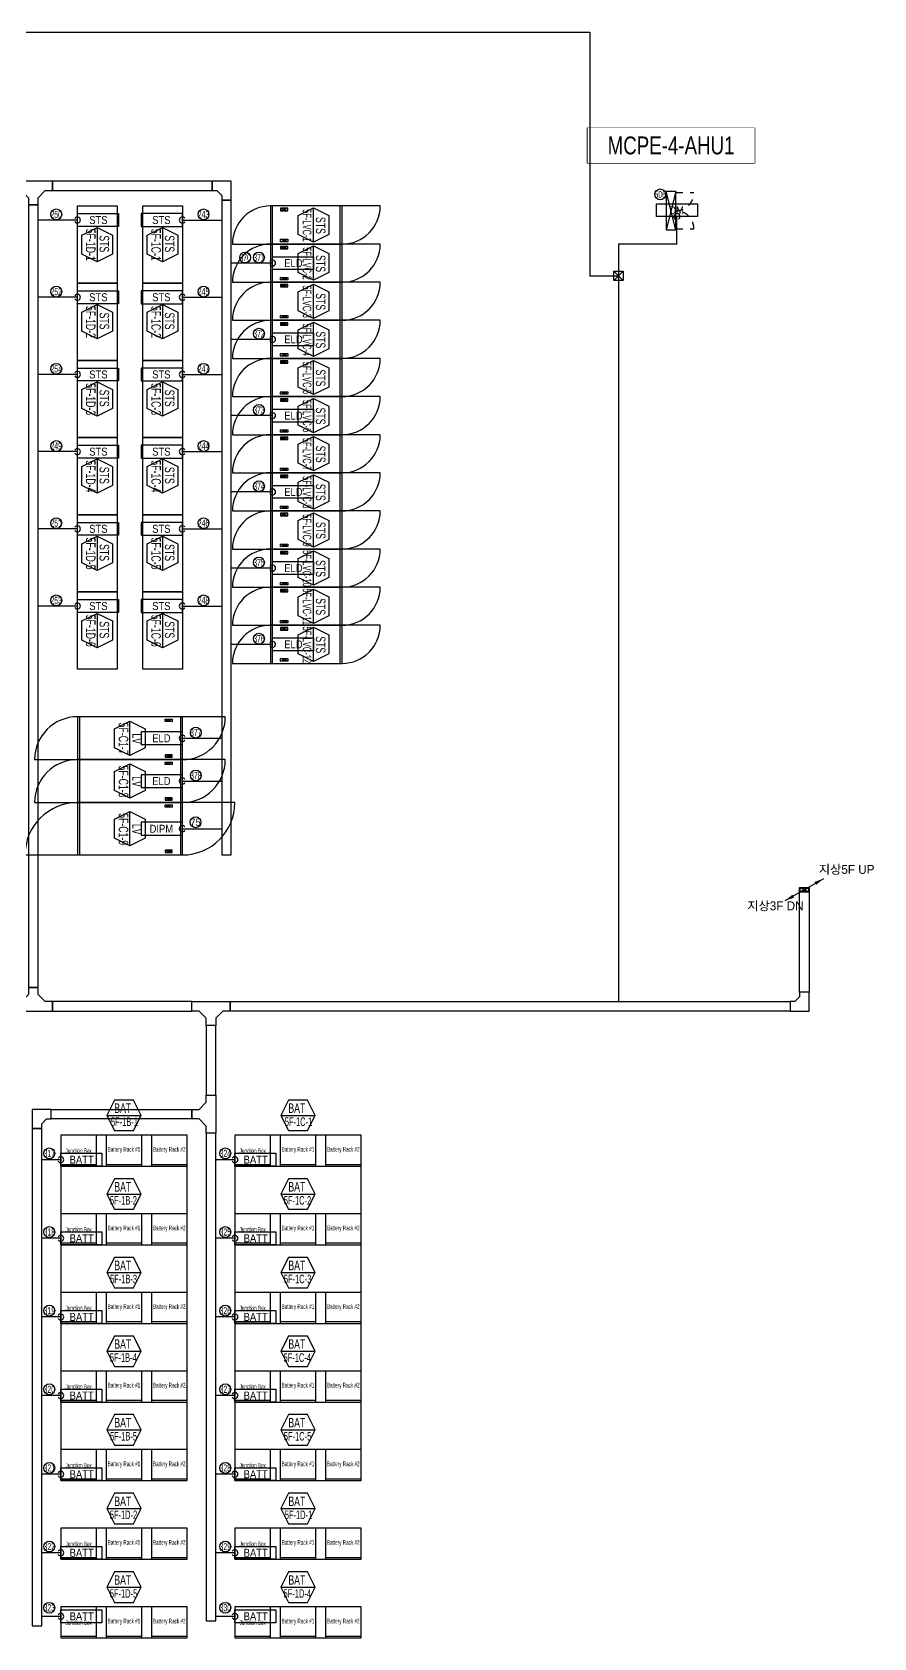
# Model space of a CAD drawing. Header units: millimetres. Extents: x 89450 to 753248, y -530175 to 1209785.
# Drawn here: x 157654 to 175308, y 468855 to 502553 of the extents above; entities that cross this region are included whole.
import ezdxf
from ezdxf.enums import TextEntityAlignment as Align

# ---------------------------------------------------------------- set-up
doc = ezdxf.new("R2010")
doc.units = ezdxf.units.MM
doc.header["$LTSCALE"] = 150
doc.linetypes.add('CONTINOUS', pattern=[0])
doc.linetypes.add('D1', pattern=[3, 1, -1, 1])
for name, color, linetype in [('------00 Switch Gear', 3, 'Continuous'), ('------00 Switch Gear_Number', 1, 'Continuous'), ('------01 Motor Control Panel or Center', 4, 'Continuous'), ('-----29 Indicator', 1, 'Continuous'), ('-----99 EPMS CABLE DUCT', 4, 'Continuous'), ('-----99 EPMS CONDUIT', 4, 'Continuous'), ('-----99 EPMS DEVICE', 3, 'Continuous')]:
    doc.layers.add(name, color=color, linetype=linetype)
doc.styles.add('ELEC', font='')
doc.styles.get('ELEC').set_extended_font_data('Dotum')

# ---------------------------------------------------------------- blocks, each defined once
blk = doc.blocks.new('MCP_EQUIPMENT-2')
at = {"color": 161}
for p, q in [((200, 400), (0, -400)), ((200, -400), (0, 400))]:
    blk.add_line(p, q, dxfattribs=at)
at = {"color": 161, "linetype": 'D1'}
for p, q in [((200, 380), (580, 380)), ((200, -380), (580, -380))]:
    blk.add_line(p, q, dxfattribs=at)
at = {"color": 161}
blk.add_lwpolyline([(200, 400), (0, 400), (0, -400), (200, -400)], close=True, dxfattribs=at)
at = {"color": 161, "linetype": 'D1'}
for centre, start, end in [((200, 380), 270, 0), ((200, -380), 0, 90)]:
    blk.add_arc(centre, 380, start, end, dxfattribs=at)
blk = doc.blocks.new('A$C2e8f9a8b')
at = {"color": 0}
blk.add_line((30, 750), (30, 0), dxfattribs=at)
blk.add_lwpolyline([(650, 0), (0, 0), (0, 750), (650, 750)], close=True, dxfattribs=at)
blk = doc.blocks.new('STS-R')
at = {"color": 161}
blk.add_lwpolyline([(886994, -128588), (888614, -128588), (888614, -129418), (886994, -129418), (886994, -128588)], dxfattribs=at)
blk = doc.blocks.new('800x1200')
at = {"layer": '------00 Switch Gear', "color": 161}
for p, q in [((-1460, 0), (-1460, 800)), ((-1290, 750), (-1140, 700)), ((-1140, 750), (-1290, 700)), ((800, 800), (-42, 800)), ((-40, 0), (-40, 800)), ((-2300, 0), (-1458, 0)), ((-1290, 50), (-1140, 100)), ((-1140, 50), (-1290, 100))]:
    blk.add_line(p, q, dxfattribs=at)
for points in [[(0, 0), (0, 800), (-1500, 800), (-1500, 0)], [(-1140, 750), (-1290, 750), (-1290, 700), (-1140, 700)], [(-1140, 50), (-1290, 50), (-1290, 100), (-1140, 100)]]:
    blk.add_lwpolyline(points, close=True, dxfattribs=at)
for centre, start, end in [((-1500, 0), 90, 180), ((0, 800), 270, 0)]:
    blk.add_arc(centre, 800, start, end, dxfattribs=at)
blk = doc.blocks.new('1100x2200')
at = {"layer": '------00 Switch Gear', "color": 161}
for p, q in [((-2160, 0), (-2160, 1100)), ((-1990, 1050), (-1840, 1000)), ((-1840, 1050), (-1990, 1000)), ((1100, 1100), (-42, 1100)), ((-40, 0), (-40, 1100)), ((-3300, 0), (-2158, 0)), ((-1990, 50), (-1840, 100)), ((-1840, 50), (-1990, 100))]:
    blk.add_line(p, q, dxfattribs=at)
at = {"layer": '------00 Switch Gear', "color": 161, "elevation": 0}
for points in [[(0, 0), (0, 1100), (-2200, 1100), (-2200, 0)], [(-1840, 1050), (-1990, 1050), (-1990, 1000), (-1840, 1000)], [(-1840, 50), (-1990, 50), (-1990, 100), (-1840, 100)]]:
    blk.add_lwpolyline(points, close=True, dxfattribs=at)
at = {"layer": '------00 Switch Gear', "color": 161}
for centre, start, end in [((-2200, 0), 90, 180), ((0, 1100), 270, 0)]:
    blk.add_arc(centre, 1100, start, end, dxfattribs=at)
blk = doc.blocks.new('900x2200')
at = {"layer": '------00 Switch Gear', "color": 161}
for p, q in [((-2160, 900), (-2160, 0)), ((-210, 850), (-360, 800)), ((-360, 850), (-210, 800)), ((900, 900), (-42, 900)), ((-40, 900), (-40, 0)), ((-3100, 0), (-2158, 0)), ((-210, 50), (-360, 100)), ((-360, 50), (-210, 100))]:
    blk.add_line(p, q, dxfattribs=at)
for points in [[(-2200, 900), (-2200, 0), (0, 0), (0, 900)], [(-360, 850), (-210, 850), (-210, 800), (-360, 800)], [(-360, 50), (-210, 50), (-210, 100), (-360, 100)]]:
    blk.add_lwpolyline(points, close=True, dxfattribs=at)
for centre, start, end in [((-2200, 0), 90, 180), ((0, 900), 270, 0)]:
    blk.add_arc(centre, 900, start, end, dxfattribs=at)
blk = doc.blocks.new('zw$32E')
for p, q in [((100, 0), (0, 0)), ((0, 0), (0, -400)), ((100, -75), (100, 0)), ((175, -150), (100, -75)), ((250, -150), (175, -150)), ((250, -250), (250, -150)), ((100, -325), (175, -250)), ((100, -400), (100, -325)), ((175, -250), (250, -250)), ((0, -400), (100, -400))]:
    blk.add_line(p, q)

msp = doc.modelspace()

# ---------------------------------------------------------------- linework, layer by layer
at = {"layer": '------00 Switch Gear', "color": 161, "elevation": 0}
for points in [[(160904, 472155), (160904, 479405), (158254, 479405), (158254, 472155), (160904, 472155)], [(164554, 472155), (164554, 479405), (161904, 479405), (161904, 472155), (164554, 472155)]]:
    msp.add_lwpolyline(points, dxfattribs=at)
for points in [[(158254, 479405), (158254, 478755), (160904, 478755), (160904, 479405)], [(161904, 479405), (161904, 478755), (164554, 478755), (164554, 479405)], [(158254, 477755), (158254, 477105), (160904, 477105), (160904, 477755)], [(161904, 477755), (161904, 477105), (164554, 477105), (164554, 477755)], [(158254, 476105), (158254, 475455), (160904, 475455), (160904, 476105)], [(161904, 476105), (161904, 475455), (164554, 475455), (164554, 476105)], [(158254, 474455), (158254, 473805), (160904, 473805), (160904, 474455)], [(161904, 474455), (161904, 473805), (164554, 473805), (164554, 474455)], [(158254, 472805), (158254, 472155), (160904, 472155), (160904, 472805)], [(161904, 472805), (161904, 472155), (164554, 472155), (164554, 472805)], [(158254, 471155), (158254, 470505), (160904, 470505), (160904, 471155)], [(161904, 471155), (161904, 470505), (164554, 470505), (164554, 471155)], [(158254, 469505), (158254, 468855), (160904, 468855), (160904, 469505)], [(161904, 469505), (161904, 468855), (164554, 468855), (164554, 469505)]]:
    msp.add_lwpolyline(points, close=True, dxfattribs=at)
at = {"layer": '------00 Switch Gear_Number', "elevation": 0}
for points in [[(163554, 498145), (163554, 498865), (163874, 498705), (163874, 498305), (163554, 498145), (163234, 498305), (163234, 498705), (163554, 498865)], [(163554, 497345), (163554, 498065), (163874, 497905), (163874, 497505), (163554, 497345), (163234, 497505), (163234, 497905), (163554, 498065)], [(163554, 496545), (163554, 497265), (163874, 497105), (163874, 496705), (163554, 496545), (163234, 496705), (163234, 497105), (163554, 497265)], [(163554, 495745), (163554, 496465), (163874, 496305), (163874, 495905), (163554, 495745), (163234, 495905), (163234, 496305), (163554, 496465)], [(163554, 494945), (163554, 495665), (163874, 495505), (163874, 495105), (163554, 494945), (163234, 495105), (163234, 495505), (163554, 495665)], [(163554, 494145), (163554, 494865), (163874, 494705), (163874, 494305), (163554, 494145), (163234, 494305), (163234, 494705), (163554, 494865)], [(163554, 493345), (163554, 494065), (163874, 493905), (163874, 493505), (163554, 493345), (163234, 493505), (163234, 493905), (163554, 494065)], [(163554, 492545), (163554, 493265), (163874, 493105), (163874, 492705), (163554, 492545), (163234, 492705), (163234, 493105), (163554, 493265)], [(163554, 491745), (163554, 492465), (163874, 492305), (163874, 491905), (163554, 491745), (163234, 491905), (163234, 492305), (163554, 492465)], [(163554, 490945), (163554, 491665), (163874, 491505), (163874, 491105), (163554, 490945), (163234, 491105), (163234, 491505), (163554, 491665)], [(163554, 490145), (163554, 490865), (163874, 490705), (163874, 490305), (163554, 490145), (163234, 490305), (163234, 490705), (163554, 490865)], [(163554, 489345), (163554, 490065), (163874, 489905), (163874, 489505), (163554, 489345), (163234, 489505), (163234, 489905), (163554, 490065)], [(159704, 487375), (159704, 488095), (160024, 487935), (160024, 487535), (159704, 487375), (159384, 487535), (159384, 487935), (159704, 488095)], [(159704, 486475), (159704, 487195), (160024, 487035), (160024, 486635), (159704, 486475), (159384, 486635), (159384, 487035), (159704, 487195)], [(159704, 485475), (159704, 486195), (160024, 486035), (160024, 485635), (159704, 485475), (159384, 485635), (159384, 486035), (159704, 486195)], [(159219, 479820), (159939, 479820), (159779, 480140), (159378, 480140), (159219, 479820), (159378, 479500), (159779, 479500), (159939, 479820)], [(162869, 479820), (163589, 479820), (163429, 480140), (163028, 480140), (162869, 479820), (163028, 479500), (163429, 479500), (163589, 479820)], [(159219, 478170), (159939, 478170), (159779, 478490), (159378, 478490), (159219, 478170), (159378, 477850), (159779, 477850), (159939, 478170)], [(162869, 478170), (163589, 478170), (163429, 478490), (163028, 478490), (162869, 478170), (163028, 477850), (163429, 477850), (163589, 478170)], [(159219, 476520), (159939, 476520), (159779, 476840), (159378, 476840), (159219, 476520), (159378, 476200), (159779, 476200), (159939, 476520)], [(162869, 476520), (163589, 476520), (163429, 476840), (163028, 476840), (162869, 476520), (163028, 476200), (163429, 476200), (163589, 476520)], [(159219, 474870), (159939, 474870), (159779, 475190), (159378, 475190), (159219, 474870), (159378, 474550), (159779, 474550), (159939, 474870)], [(162869, 474870), (163589, 474870), (163429, 475190), (163028, 475190), (162869, 474870), (163028, 474550), (163429, 474550), (163589, 474870)], [(159219, 473220), (159939, 473220), (159779, 473540), (159378, 473540), (159219, 473220), (159378, 472900), (159779, 472900), (159939, 473220)], [(162869, 473220), (163589, 473220), (163429, 473540), (163028, 473540), (162869, 473220), (163028, 472900), (163429, 472900), (163589, 473220)], [(159219, 471570), (159939, 471570), (159779, 471890), (159378, 471890), (159219, 471570), (159378, 471250), (159779, 471250), (159939, 471570)], [(162869, 471570), (163589, 471570), (163429, 471890), (163028, 471890), (162869, 471570), (163028, 471250), (163429, 471250), (163589, 471570)], [(159219, 469920), (159939, 469920), (159779, 470240), (159378, 470240), (159219, 469920), (159378, 469600), (159779, 469600), (159939, 469920)], [(162869, 469920), (163589, 469920), (163429, 470240), (163028, 470240), (162869, 469920), (163028, 469600), (163429, 469600), (163589, 469920)]]:
    msp.add_lwpolyline(points, dxfattribs=at)
at = {"layer": '------00 Switch Gear_Number', "color": 1, "elevation": 0}
for points in [[(159017, 498455), (159017, 497735), (158697, 497895), (158697, 498295), (159017, 498455), (159337, 498295), (159337, 497895), (159017, 497735)], [(160387, 498455), (160387, 497735), (160067, 497895), (160067, 498295), (160387, 498455), (160707, 498295), (160707, 497895), (160387, 497735)], [(159017, 496835), (159017, 496115), (158697, 496275), (158697, 496675), (159017, 496835), (159337, 496675), (159337, 496275), (159017, 496115)], [(160387, 496835), (160387, 496115), (160067, 496275), (160067, 496675), (160387, 496835), (160707, 496675), (160707, 496275), (160387, 496115)], [(159017, 495215), (159017, 494495), (158697, 494655), (158697, 495055), (159017, 495215), (159337, 495055), (159337, 494655), (159017, 494495)], [(160387, 495215), (160387, 494495), (160067, 494655), (160067, 495055), (160387, 495215), (160707, 495055), (160707, 494655), (160387, 494495)], [(159017, 493595), (159017, 492875), (158697, 493035), (158697, 493435), (159017, 493595), (159337, 493435), (159337, 493035), (159017, 492875)], [(160387, 493595), (160387, 492875), (160067, 493035), (160067, 493435), (160387, 493595), (160707, 493435), (160707, 493035), (160387, 492875)], [(159017, 491975), (159017, 491255), (158697, 491415), (158697, 491815), (159017, 491975), (159337, 491815), (159337, 491415), (159017, 491255)], [(160387, 491975), (160387, 491255), (160067, 491415), (160067, 491815), (160387, 491975), (160707, 491815), (160707, 491415), (160387, 491255)], [(159017, 490355), (159017, 489635), (158697, 489795), (158697, 490195), (159017, 490355), (159337, 490195), (159337, 489795), (159017, 489635)], [(160387, 490355), (160387, 489635), (160067, 489795), (160067, 490195), (160387, 490355), (160707, 490195), (160707, 489795), (160387, 489635)]]:
    msp.add_lwpolyline(points, dxfattribs=at)
at = {"layer": '------01 Motor Control Panel or Center', "linetype": 'CONTINOUS'}
msp.add_lwpolyline([(172805, 500545), (172805, 499805), (169302, 499805), (169302, 500545)], close=True, dxfattribs=at)
at = {"layer": '-----29 Indicator'}
for centre in [(170826, 499147), (158159, 498727, 0), (161248, 498727, 0), (162121, 497823, 0), (162411, 497823, 0), (158159, 497107, 0), (161248, 497107, 0), (162411, 496223, 0), (158159, 495487, 0), (161248, 495487, 0), (162411, 494623, 0), (158159, 493867, 0), (161248, 493867, 0), (162411, 493023, 0), (158159, 492247, 0), (161248, 492247, 0), (162411, 491423, 0), (158159, 490627, 0), (161248, 490627, 0), (162411, 489823, 0), (161086, 487853, 0), (161086, 486953, 0), (161081, 485971, 0), (158014, 479022, 0), (161705, 479022, 0), (158014, 477372, 0), (161705, 477372, 0), (158014, 475722, 0), (161705, 475722, 0), (158014, 474072, 0), (161705, 474072, 0), (158014, 472422, 0), (161705, 472422, 0), (158014, 470772, 0), (161705, 470772, 0), (158014, 469487, 0), (161705, 469487, 0)]:
    msp.add_circle(centre, 114, dxfattribs=at)
at = {"layer": '-----99 EPMS CABLE DUCT'}
for p, q in [((144653, 502553), (169349, 502553)), ((169349, 497439), (169953, 497439)), ((173759, 484595), (173939, 484515)), ((173759, 484515), (173939, 484595)), ((173849, 484555), (174255, 484789)), ((173849, 484555), (173443, 484321))]:
    msp.add_line(p, q, dxfattribs=at)
at = {"layer": '-----99 EPMS CABLE DUCT', "elevation": 0}
for points in [[(161429, 499427), (158079, 499427), (158079, 499227), (161429, 499227)], [(157779, 498927), (157579, 498927), (157579, 482507), (157779, 482507)], [(161829, 499027), (161629, 499027), (161629, 485285), (161829, 485285)], [(173749, 484605), (173949, 484605), (173949, 482407), (173749, 482407)], [(173749, 484605), (173949, 484605), (173949, 484505), (173749, 484505)], [(173759, 484595), (173939, 484595), (173939, 484515), (173759, 484515)], [(161004, 482207), (158079, 482207), (158079, 482007), (161004, 482007)], [(161804, 482207), (173549, 482207), (173549, 482007), (161804, 482007)], [(161504, 481707), (161304, 481707), (161304, 480246), (161504, 480246)], [(158054, 479946), (161004, 479946), (161004, 479746), (158054, 479746)], [(157854, 479546), (157654, 479546), (157654, 469110), (157854, 469110)], [(161504, 479446), (161304, 479446), (161304, 469210), (161504, 469210)]]:
    msp.add_lwpolyline(points, close=True, dxfattribs=at)
for points in [[(161629, 499027), (161829, 499027), (161829, 499427), (161429, 499427), (161429, 499227), (161529, 499227), (161629, 499127), (161629, 499027)], [(173549, 482207), (173549, 482007), (173949, 482007), (173949, 482407), (173749, 482407), (173749, 482307), (173649, 482207), (173549, 482207)], [(158054, 479746), (158054, 479946), (157654, 479946), (157654, 479546), (157854, 479546), (157854, 479646), (157954, 479746), (158054, 479746)]]:
    msp.add_lwpolyline(points, dxfattribs=at)
for points in [[(174255, 484789, 0, 70, 0), (174079, 484688, 40, 40, 0)], [(173443, 484321, 0, 70, 0), (173619, 484422, 40, 40, 0)]]:
    msp.add_lwpolyline(points, format="xyseb", dxfattribs=at)
at = {"layer": '-----99 EPMS CABLE DUCT'}
msp.add_circle((173849, 484555), 10, dxfattribs=at)
at = {"layer": '-----99 EPMS CONDUIT'}
for p, q in [((158604, 498609), (157779, 498609)), ((160804, 498609), (161629, 498609)), ((171177, 498104), (171177, 498680)), ((171177, 498104), (169953, 498104)), ((169953, 498104), (169953, 482207)), ((162694, 497705), (161829, 497705)), ((170053, 497539), (169853, 497339)), ((169853, 497539), (170053, 497339)), ((158604, 496989), (157779, 496989)), ((160804, 496989), (161629, 496989)), ((162694, 496105), (161829, 496105)), ((158604, 495369), (157779, 495369)), ((160804, 495369), (161629, 495369)), ((162694, 494505), (161829, 494505)), ((158604, 493749), (157779, 493749)), ((160804, 493749), (161629, 493749)), ((162694, 492905), (161829, 492905)), ((158604, 492129), (157779, 492129)), ((160804, 492129), (161629, 492129)), ((162694, 491305), (161829, 491305)), ((158604, 490509), (157779, 490509)), ((160804, 490509), (161629, 490509)), ((162694, 489705), (161829, 489705)), ((160804, 487735, 0), (161629, 487735, 0)), ((160804, 486835, 0), (161629, 486835, 0)), ((160804, 485835, 0), (161628, 485835, 0)), ((158254, 478890, 0), (157854, 478890, 0)), ((161904, 478890, 0), (161504, 478890, 0)), ((158254, 477240, 0), (157854, 477240, 0)), ((161904, 477240, 0), (161504, 477240, 0)), ((158254, 475590, 0), (157854, 475590, 0)), ((161904, 475590, 0), (161504, 475590, 0)), ((158254, 473940, 0), (157854, 473940, 0)), ((161904, 473940, 0), (161504, 473940, 0)), ((158254, 472290, 0), (157854, 472290, 0)), ((161904, 472290, 0), (161504, 472290, 0)), ((158254, 470640, 0), (157854, 470640, 0)), ((161904, 470640, 0), (161504, 470640, 0)), ((158254, 469307, 0), (157854, 469307, 0)), ((161904, 469307, 0), (161504, 469307, 0))]:
    msp.add_line(p, q, dxfattribs=at)
msp.add_lwpolyline([(169853, 497539), (170053, 497539), (170053, 497339), (169853, 497339)], close=True, dxfattribs=at)
for centre, start, end in [((171177, 498680), 300, 240), ((158604, 498609), 210, 150), ((160804, 498609), 30, 330), ((162694, 497705), 210, 150), ((158604, 496989), 210, 150), ((160804, 496989), 30, 330), ((162694, 496105), 210, 150), ((158604, 495369), 210, 150), ((160804, 495369), 30, 330), ((162694, 494505), 210, 150), ((158604, 493749), 210, 150), ((160804, 493749), 30, 330), ((162694, 492905), 210, 150), ((158604, 492129), 210, 150), ((160804, 492129), 30, 330), ((162694, 491305), 210, 150), ((158604, 490509), 210, 150), ((160804, 490509), 30, 330), ((162694, 489705), 210, 150), ((160804, 487735, 0), 30, 330), ((160804, 486835, 0), 30, 330), ((160804, 485835, 0), 30, 330), ((158254, 478890, 0), 210, 150), ((161904, 478890, 0), 210, 150), ((158254, 477240, 0), 210, 150), ((161904, 477240, 0), 210, 150), ((158254, 475590, 0), 210, 150), ((161904, 475590, 0), 210, 150), ((158254, 473940, 0), 210, 150), ((161904, 473940, 0), 210, 150), ((158254, 472290, 0), 210, 150), ((161904, 472290, 0), 210, 150), ((158254, 470640, 0), 210, 150), ((161904, 470640, 0), 210, 150), ((158254, 469307, 0), 210, 150), ((161904, 469307, 0), 210, 150)]:
    msp.add_arc(centre, 63.8, start, end, dxfattribs=at)
at = {"layer": '-----99 EPMS DEVICE', "elevation": 0}
for points in [[(158604, 498743), (159464, 498743), (159464, 498474), (158604, 498474)], [(160804, 498743), (159943, 498743), (159943, 498474), (160804, 498474)], [(158604, 497123), (159464, 497123), (159464, 496854), (158604, 496854)], [(160804, 497123), (159943, 497123), (159943, 496854), (160804, 496854)], [(158604, 495503), (159464, 495503), (159464, 495234), (158604, 495234)], [(160804, 495503), (159943, 495503), (159943, 495234), (160804, 495234)], [(158604, 493883), (159464, 493883), (159464, 493614), (158604, 493614)], [(160804, 493883), (159943, 493883), (159943, 493614), (160804, 493614)], [(158604, 492263), (159464, 492263), (159464, 491994), (158604, 491994)], [(160804, 492263), (159943, 492263), (159943, 491994), (160804, 491994)], [(158604, 490643), (159464, 490643), (159464, 490374), (158604, 490374)], [(160804, 490643), (159943, 490643), (159943, 490374), (160804, 490374)], [(160804, 485970), (159943, 485970), (159943, 485700), (160804, 485700)], [(158254, 479025), (159114, 479025), (159114, 478755), (158254, 478755)], [(161904, 479025), (162764, 479025), (162764, 478755), (161904, 478755)], [(158254, 477375), (159114, 477375), (159114, 477105), (158254, 477105)], [(161904, 477375), (162764, 477375), (162764, 477105), (161904, 477105)], [(158254, 475725), (159114, 475725), (159114, 475455), (158254, 475455)], [(161904, 475725), (162764, 475725), (162764, 475455), (161904, 475455)], [(158254, 474075), (159114, 474075), (159114, 473805), (158254, 473805)], [(161904, 474075), (162764, 474075), (162764, 473805), (161904, 473805)], [(158254, 472425), (159114, 472425), (159114, 472155), (158254, 472155)], [(161904, 472425), (162764, 472425), (162764, 472155), (161904, 472155)], [(158254, 470775), (159114, 470775), (159114, 470505), (158254, 470505)], [(161904, 470775), (162764, 470775), (162764, 470505), (161904, 470505)], [(158254, 469442), (159114, 469442), (159114, 469172), (158254, 469172)], [(161904, 469442), (162764, 469442), (162764, 469172), (161904, 469172)]]:
    msp.add_lwpolyline(points, close=True, dxfattribs=at)
at = {"layer": '-----99 EPMS DEVICE', "color": 2}
msp.add_lwpolyline([(171607, 498680), (170747, 498680), (170747, 498950), (171607, 498950)], close=True, dxfattribs=at)
at = {"layer": '-----99 EPMS DEVICE', "color": 2, "elevation": 0}
for points in [[(162694, 497840), (163554, 497840), (163554, 497570), (162694, 497570)], [(162694, 496240), (163554, 496240), (163554, 495970), (162694, 495970)], [(162694, 494640), (163554, 494640), (163554, 494370), (162694, 494370)], [(162694, 493040), (163554, 493040), (163554, 492770), (162694, 492770)], [(162694, 491440), (163554, 491440), (163554, 491170), (162694, 491170)], [(162694, 489840), (163554, 489840), (163554, 489570), (162694, 489570)], [(160804, 487870), (159943, 487870), (159943, 487600), (160804, 487600)], [(160804, 486970), (159943, 486970), (159943, 486700), (160804, 486700)]]:
    msp.add_lwpolyline(points, close=True, dxfattribs=at)

# ---------------------------------------------------------------- block references
at = {"layer": '------00 Switch Gear', "color": 161}
for name, p, rotation in [('STS-R', (30016, -389709), 90.00000000000001), ('STS-R', (31386, -389709), 90.00000000000001), ('STS-R', (30016, -391329), 90.00000000000001), ('STS-R', (31386, -391329), 90.00000000000001), ('STS-R', (30016, -392949), 90.00000000000001), ('STS-R', (31386, -392949), 90.00000000000001), ('STS-R', (30016, -394569), 90.00000000000001), ('STS-R', (31386, -394569), 90.00000000000001), ('STS-R', (30016, -396189), 90.00000000000001), ('STS-R', (31386, -396189), 90.00000000000001), ('STS-R', (30016, -397809), 90.00000000000001), ('STS-R', (31386, -397809), 90.00000000000001), ('1100x2200', (158604, 486385, 0), 180)]:
    msp.add_blockref(name, p, dxfattribs=dict(at, rotation=rotation))
for name, p in [('800x1200', (164154, 498105)), ('800x1200', (164154, 497305)), ('800x1200', (164154, 496505)), ('800x1200', (164154, 495705)), ('800x1200', (164154, 494905)), ('800x1200', (164154, 494105)), ('800x1200', (164154, 493305)), ('800x1200', (164154, 492505)), ('800x1200', (164154, 491705)), ('800x1200', (164154, 490905)), ('800x1200', (164154, 490105)), ('800x1200', (164154, 489305)), ('900x2200', (160804, 487285, 0)), ('900x2200', (160804, 486385, 0))]:
    msp.add_blockref(name, p, dxfattribs=at)
at = {"layer": '------00 Switch Gear', "color": 161, "xscale": -1, "rotation": 270}
for p in [(158254, 478755, 0), (159204, 478755, 0), (160154, 478755, 0), (161904, 478755, 0), (162854, 478755, 0), (163804, 478755, 0), (158254, 477105, 0), (159204, 477105, 0), (160154, 477105, 0), (161904, 477105, 0), (162854, 477105, 0), (163804, 477105, 0), (158254, 475455, 0), (159204, 475455, 0), (160154, 475455, 0), (161904, 475455, 0), (162854, 475455, 0), (163804, 475455, 0), (158254, 473805, 0), (159204, 473805, 0), (160154, 473805, 0), (161904, 473805, 0), (162854, 473805, 0), (163804, 473805, 0), (158254, 472155), (159204, 472155), (160154, 472155), (161904, 472155), (162854, 472155), (163804, 472155), (158254, 470505), (159204, 470505), (160154, 470505), (161904, 470505), (162854, 470505), (163804, 470505), (158254, 468855), (159204, 468855), (160154, 468855), (161904, 468855), (162854, 468855), (163804, 468855)]:
    msp.add_blockref('A$C2e8f9a8b', p, dxfattribs=at)
at = {"layer": '------01 Motor Control Panel or Center'}
msp.add_blockref('MCP_EQUIPMENT-2', (170954, 498805), dxfattribs=at)
at = {"layer": '-----99 EPMS CABLE DUCT', "zscale": 2}
for p, xscale, yscale, rotation in [((158079, 499427), 2, 2, 269.9999999999999), ((157279, 482007), 2, 2, 89.99999999999993), ((161004, 482207), -1.999999999999999, 1.999999999999999, 89.99999999999993), ((161504, 480246), -1.999999999999999, 1.999999999999999, 359.9999999999258)]:
    msp.add_blockref('zw$32E', p, dxfattribs=dict(at, xscale=xscale, yscale=yscale, rotation=rotation))

# ---------------------------------------------------------------- texts
at = {"layer": '------00 Switch Gear', "color": 161, "style": 'ELEC', "width": 0.6}
for s, p in [('Junction Box', (158629, 479077, 0)), ('Battery Rack #1', (159579, 479108, 0)), ('Battery Rack #2', (160529, 479108, 0)), ('Junction Box', (162279, 479077, 0)), ('Battery Rack #1', (163229, 479108, 0)), ('Battery Rack #2', (164179, 479108, 0)), ('Battery Rack #1', (159579, 477458, 0)), ('Battery Rack #2', (160529, 477458, 0)), ('Battery Rack #1', (163229, 477458, 0)), ('Battery Rack #2', (164179, 477458, 0)), ('Junction Box', (158629, 477427, 0)), ('Junction Box', (162279, 477427, 0)), ('Junction Box', (158629, 475777, 0)), ('Battery Rack #1', (159579, 475808, 0)), ('Battery Rack #2', (160529, 475808, 0)), ('Junction Box', (162279, 475777, 0)), ('Battery Rack #1', (163229, 475808, 0)), ('Battery Rack #2', (164179, 475808, 0)), ('Junction Box', (158629, 474127, 0)), ('Battery Rack #1', (159579, 474158, 0)), ('Battery Rack #2', (160529, 474158, 0)), ('Junction Box', (162279, 474127, 0)), ('Battery Rack #1', (163229, 474158, 0)), ('Battery Rack #2', (164179, 474158, 0)), ('Junction Box', (158629, 472477)), ('Battery Rack #1', (159579, 472508)), ('Battery Rack #2', (160529, 472508)), ('Junction Box', (162279, 472477)), ('Battery Rack #1', (163229, 472508)), ('Battery Rack #2', (164179, 472508)), ('Junction Box', (158629, 470827)), ('Battery Rack #1', (159579, 470858)), ('Battery Rack #2', (160529, 470858)), ('Junction Box', (162279, 470827)), ('Battery Rack #1', (163229, 470858)), ('Battery Rack #2', (164179, 470858)), ('Junction Box', (158629, 469177)), ('Battery Rack #1', (159579, 469208)), ('Battery Rack #2', (160529, 469208)), ('Junction Box', (162279, 469177)), ('Battery Rack #1', (163229, 469208)), ('Battery Rack #2', (164179, 469208))]:
    msp.add_text(s, height=100, dxfattribs=at).set_placement(p, align=Align.MIDDLE_CENTER)
at = {"layer": '------00 Switch Gear_Number', "color": 0, "style": 'ELEC'}
for s, height, width, p in [('5F-LVC-1', 180, 0.6, (163420, 498496)), ('5F-1D-1', 200, 0.7, (158883, 498090)), ('5F-1C-1', 200, 0.7, (160253, 498090)), ('STS', 200, 0.7, (163705, 498496)), ('STS', 200, 0.7, (159168, 498111)), ('STS', 200, 0.7, (160538, 498111)), ('5F-LVC-2', 180, 0.6, (163420, 497696)), ('STS', 200, 0.7, (163705, 497696)), ('5F-LVC-3', 180, 0.6, (163420, 496896)), ('STS', 200, 0.7, (163705, 496896)), ('5F-1D-2', 200, 0.7, (158883, 496470)), ('5F-1C-2', 200, 0.7, (160253, 496470)), ('STS', 200, 0.7, (159168, 496491)), ('STS', 200, 0.7, (160538, 496491)), ('5F-LVC-4', 180, 0.6, (163420, 496096)), ('STS', 200, 0.7, (163705, 496096)), ('5F-LVC-5', 180, 0.6, (163420, 495296)), ('STS', 200, 0.7, (163705, 495296)), ('5F-1D-3', 200, 0.7, (158883, 494850)), ('STS', 200, 0.7, (159168, 494871)), ('5F-1C-3', 200, 0.7, (160253, 494850)), ('STS', 200, 0.7, (160538, 494871)), ('5F-LVC-6', 180, 0.6, (163420, 494496)), ('STS', 200, 0.7, (163705, 494496)), ('5F-LVC-7', 180, 0.6, (163420, 493696)), ('STS', 200, 0.7, (163705, 493696)), ('5F-1D-4', 200, 0.7, (158883, 493230)), ('STS', 200, 0.7, (159168, 493251)), ('5F-1C-4', 200, 0.7, (160253, 493230)), ('STS', 200, 0.7, (160538, 493251)), ('5F-LVC-8', 180, 0.6, (163420, 492896)), ('STS', 200, 0.7, (163705, 492896)), ('5F-LVC-9', 180, 0.6, (163420, 492096)), ('STS', 200, 0.7, (163705, 492096)), ('5F-1D-5', 200, 0.7, (158883, 491610)), ('STS', 200, 0.7, (159168, 491631)), ('5F-1C-5', 200, 0.7, (160253, 491610)), ('STS', 200, 0.7, (160538, 491631)), ('5F-LVC-10', 180, 0.6, (163420, 491296)), ('STS', 200, 0.7, (163705, 491296)), ('5F-LVC-11', 180, 0.6, (163420, 490496)), ('STS', 200, 0.7, (163705, 490496)), ('5F-1D-6', 200, 0.7, (158883, 489990)), ('5F-1C-6', 200, 0.7, (160253, 489990)), ('STS', 200, 0.7, (159168, 490011)), ('STS', 200, 0.7, (160538, 490011)), ('5F-LVC-12', 180, 0.6, (163420, 489696)), ('STS', 200, 0.7, (163705, 489696)), ('5F-C1-7', 200, 0.7, (159570, 487726, 0)), ('LV', 200, 0.7, (159855, 487726, 0)), ('5F-C1-8', 200, 0.7, (159570, 486826, 0)), ('LV', 200, 0.7, (159855, 486826, 0)), ('5F-C1-9', 200, 0.7, (159570, 485826, 0)), ('LV', 200, 0.7, (159855, 485826, 0))]:
    msp.add_text(s, height=height, rotation=270, dxfattribs=dict(at, width=width)).set_placement(p, align=Align.MIDDLE_CENTER)
for s, height, width, p in [('BAT', 200, 0.7, (159555, 479971, 0)), ('BAT', 200, 0.7, (163205, 479971, 0)), ('5F-1B-1', 180, 0.6, (159590, 479687, 0)), ('5F-1C-1', 180, 0.6, (163240, 479687, 0)), ('BAT', 200, 0.7, (159555, 478321, 0)), ('BAT', 200, 0.7, (163205, 478321, 0)), ('5F-1B-2', 180, 0.6, (159569, 478037, 0)), ('5F-1C-2', 180, 0.6, (163219, 478037, 0)), ('BAT', 200, 0.7, (159555, 476671, 0)), ('BAT', 200, 0.7, (163205, 476671, 0)), ('5F-1B-3', 180, 0.6, (159571, 476387, 0)), ('5F-1C-3', 180, 0.6, (163221, 476387, 0)), ('5F-1B-4', 180, 0.6, (159565, 474737, 0)), ('BAT', 200, 0.7, (159555, 475021, 0)), ('5F-1C-4', 180, 0.6, (163215, 474737, 0)), ('BAT', 200, 0.7, (163205, 475021, 0)), ('BAT', 200, 0.7, (159555, 473371)), ('BAT', 200, 0.7, (163205, 473371)), ('5F-1B-5', 180, 0.6, (159570, 473087)), ('5F-1C-5', 180, 0.6, (163220, 473087)), ('BAT', 200, 0.7, (159555, 471721)), ('BAT', 200, 0.7, (163205, 471721)), ('5F-1D-2', 180, 0.6, (159569, 471437)), ('5F-1D-1', 180, 0.6, (163240, 471437)), ('BAT', 200, 0.7, (159555, 470071)), ('BAT', 200, 0.7, (163205, 470071)), ('5F-1D-5', 180, 0.6, (159570, 469787)), ('5F-1D-4', 180, 0.6, (163215, 469787))]:
    msp.add_text(s, height=height, dxfattribs=dict(at, width=width)).set_placement(p, align=Align.MIDDLE_CENTER)
at = {"layer": '-----29 Indicator', "style": 'ELEC', "width": 0.6}
for s, p in [('506', (170826, 499147)), ('243', (161248, 498727, 0)), ('370', (162121, 497823, 0)), ('371', (162411, 497823, 0)), ('245', (161248, 497107, 0)), ('372', (162411, 496223, 0)), ('247', (161248, 495487, 0)), ('373', (162411, 494623, 0)), ('244', (161248, 493867, 0)), ('374', (162411, 493023, 0)), ('246', (161248, 492247, 0)), ('375', (162411, 491423, 0)), ('248', (161248, 490627, 0)), ('376', (162411, 489823, 0)), ('377', (161086, 487853, 0)), ('378', (161086, 486953, 0)), ('317', (158014, 479022, 0)), ('324', (161705, 479022, 0)), ('318', (158014, 477372, 0)), ('325', (161705, 477372, 0)), ('319', (158014, 475722, 0)), ('326', (161705, 475722, 0)), ('320', (158014, 474072, 0)), ('327', (161705, 474072, 0)), ('321', (158014, 472422, 0)), ('328', (161705, 472422, 0)), ('322', (158014, 470772, 0)), ('329', (161705, 470772, 0)), ('323', (158014, 469487, 0)), ('330', (161705, 469487, 0))]:
    msp.add_text(s, height=150, dxfattribs=at).set_placement(p, align=Align.MIDDLE_CENTER)
for s, p in [('250', (158159, 498727, 0)), ('252', (158159, 497107, 0)), ('254', (158159, 495487, 0)), ('249', (158159, 493867, 0)), ('251', (158159, 492247, 0)), ('253', (158159, 490627, 0))]:
    msp.add_text(s, height=150, rotation=360, dxfattribs=at).set_placement(p, align=Align.MIDDLE_CENTER)
at = {"layer": '-----29 Indicator', "style": 'ELEC'}
msp.add_text('75', height=150, rotation=360, dxfattribs=at).set_placement((161081, 485971, 0), align=Align.MIDDLE_CENTER)
at = {"layer": '-----99 EPMS CABLE DUCT', "style": 'ELEC'}
for s, p in [('지상5F UP', (174154, 484889, 0)), ('지상3F DN', (172653, 484124, 0))]:
    msp.add_text(s, height=187.7, dxfattribs=at).set_placement(p)
at = {"layer": '-----99 EPMS DEVICE', "color": 2, "style": 'ELEC', "width": 0.9}
for s, p in [('DM', (171168, 498815)), ('ELD', (163133, 497705)), ('ELD', (163133, 496105)), ('ELD', (163133, 494505)), ('ELD', (163133, 492905)), ('ELD', (163133, 491305)), ('ELD', (163133, 489705)), ('ELD', (160364, 487735, 0)), ('ELD', (160364, 486835, 0))]:
    msp.add_text(s, height=168, dxfattribs=at).set_placement(p, align=Align.MIDDLE)
at = {"layer": '-----99 EPMS DEVICE', "style": 'ELEC', "width": 0.9}
for s, p in [('STS', (159043, 498609)), ('STS', (159043, 496989)), ('STS', (159043, 495369)), ('STS', (159043, 493749)), ('STS', (159043, 492129)), ('STS', (159043, 490509)), ('DIPM', (160364, 485835, 0))]:
    msp.add_text(s, height=168, rotation=360, dxfattribs=at).set_placement(p, align=Align.MIDDLE)
for s, p in [('STS', (160364, 498609)), ('STS', (160364, 496989)), ('STS', (160364, 495369)), ('STS', (160364, 493749)), ('STS', (160364, 492129)), ('STS', (160364, 490509)), ('BATT', (158693, 478890, 0)), ('BATT', (162343, 478890, 0)), ('BATT', (158693, 477240, 0)), ('BATT', (162343, 477240, 0)), ('BATT', (158693, 475590, 0)), ('BATT', (162343, 475590, 0)), ('BATT', (158693, 473940, 0)), ('BATT', (162343, 473940, 0)), ('BATT', (158693, 472290, 0)), ('BATT', (162343, 472290, 0)), ('BATT', (158693, 470640, 0)), ('BATT', (162343, 470640, 0)), ('BATT', (158693, 469307, 0)), ('BATT', (162343, 469307, 0))]:
    msp.add_text(s, height=168, dxfattribs=at).set_placement(p, align=Align.MIDDLE)

# ---------------------------------------------------------------- next in the draw order: wipeouts: each hides what was drawn before it
at = {"color": 1}
msp.add_wipeout([(169302, 500545), (172805, 500545), (172805, 499805), (169302, 499805)], dxfattribs=at).dxf.layer = '------01 Motor Control Panel or Center'

# ---------------------------------------------------------------- next in the draw order: linework, layer by layer
at = {"layer": '-----99 EPMS CABLE DUCT'}
msp.add_line((169349, 502553), (169349, 497439), dxfattribs=at)

# ---------------------------------------------------------------- next in the draw order: texts
at = {"layer": '------01 Motor Control Panel or Center', "linetype": 'CONTINOUS', "style": 'ELEC', "width": 0.8}
msp.add_text('MCPE-4-AHU1', height=375, dxfattribs=at).set_placement((171054, 500175), align=Align.MIDDLE)

doc.saveas('drawing.dxf')
